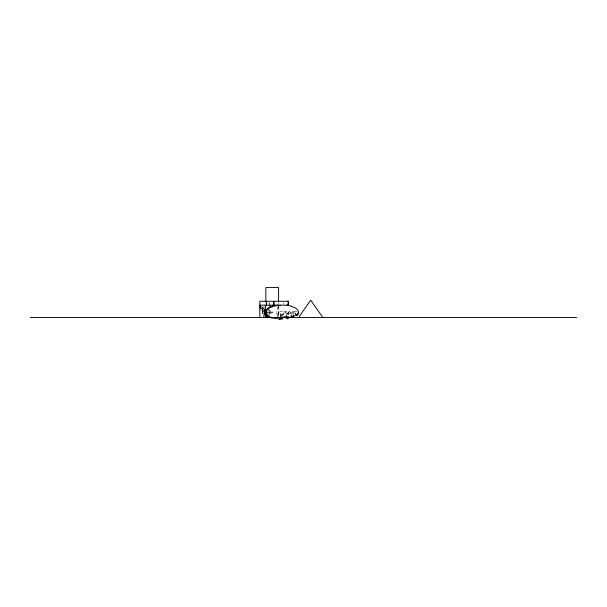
<?xml version="1.0" encoding="UTF-8"?>
<svg xmlns="http://www.w3.org/2000/svg" width="607" height="607" viewBox="0 0 607 607"><rect width="100%" height="100%" fill="white"/><g stroke="black" fill="none" stroke-linecap="round" stroke-linejoin="round"><path stroke-width="0.46" stroke-dasharray="3.04 2.28" d="M280.502 316.626L280.829 313.432M277.74 316.626C276.617 311.338 283.977 309.175 286.709 313.432M277.93 306.778L279.106 316.626M277.794 316.626L278.621 313.432M290.988 314.077L290.267 313.432M281.61 316.626L281.929 315.01L283.446 313.06L285.427 312.871L286.269 313.432M263.127 313.842L262.216 311.581L262.968 310.42L263.544 310.746M264.022 306.383L264.083 308.068M283.37 313.432L282.407 316.588M287.506 314.449L288.067 313.432M278.605 306.573C276.519 309.282 276.314 313.129 277.581 316.239M296.998 311.163L293.993 312.15L292.528 314.244L293.887 312.992M271.291 313.387L270.601 313.781L269.053 313.242M278.666 312.522L278.939 313.03M287.862 313.925L290.229 313.682M268.78 310.602L270.54 311.285L269.129 309.889M290.92 312.264L293.871 312.264M294.881 312.15C292.035 310.063 287.589 311.459 286.512 314.828L288.75 312.559L289.926 312.559L291.246 313.432M262.748 313.47L263.294 313.773M269.098 310.291L269.918 311.095M261.951 306.641L263.575 308.257M262.444 307.377L264.075 308.986M262.732 307.848L263.552 308.652M262.368 308.424L263.188 309.229M262.156 308.993L262.975 309.798M261.814 308.955L263.446 310.564M261.799 309.57L263.423 311.179M262.087 310.04L262.899 310.845M261.769 309.972L263.4 311.581M262.459 310.738L263.263 311.528M262.216 311.581L262.702 312.059M262.33 312.62L263.157 313.44M291.466 313.432C289.387 310.443 284.592 310.443 282.513 313.432A5.501 5.501 0 0 0 281.489 316.626M288.401 313.432L288.651 315.01M283.651 313.432L283.894 315.01M283.416 302.825L283.416 304.373M278.575 302.521L278.575 304.016M278.575 305.511L278.575 316.725M269.713 302.825L269.713 304.373M269.698 310.078L269.698 311.308M269.698 312.544L269.698 315.003M269.053 302.825L269.053 304.373M280.616 316.626A5.501 1.624 -90 0 1 280.92 313.432"/><path stroke-width="0.91" d="M267.679 315.261L267.277 316.884L266.116 316.793L265.805 315.132L266.754 314.16M268.294 307.939L265.927 310.078L265.183 312.264L265.927 314.449C269.136 318.796 274.812 317.62 279.319 319.115C280.654 319.775 282.809 318.106 283.947 317.158L283.97 316.626M287.293 318.243L286.921 318.819L288.666 317.886L288.727 316.626M266.01 311.793L265.206 309.866M264.257 311.368L265.714 312.81L265.305 313.22C264.318 312.984 264.849 310.109 265.843 310.488M291.239 315.01L291.428 316.71L292.308 317.393L292.392 316.626M263.65 317.469L265.661 305.966M298.303 312.522L297.764 314.449L296.831 315.01M260.54 308.758L260.244 306.08L261.086 306.854M295.488 307.939L297.855 310.078L298.598 312.264L297.855 314.449L296.732 315.465L295.298 313.432M286.921 318.819L287.49 318.243A5.501 5.501 0 0 0 287.741 316.626M267.657 310.078L269.629 307.347L278.545 305.154M299.183 316.604L310.701 300.192L322.218 316.604M295.852 314.813L292.308 317.393M296.732 315.465L296.937 315.01M277.634 305.154L277.141 305.154M279.88 305.45L280.275 305.154M272.027 306.459L268.84 307.939L266.564 310.078L265.851 312.264L266.564 314.449L268.84 316.588L271.951 318.038M291.428 316.71L288.666 317.886M286.489 315.01L286.663 316.467L283.947 317.158M259.811 305.154L288.401 305.154L288.401 301.277L259.811 301.277L259.811 317.469M265.183 312.264L272.862 312.264M30.35 317.469L576.65 317.469M286.8 305.154L291.595 306.209M281.929 318.243L282.346 318.887L280.775 318.341M291.208 306.209L294.941 307.939M281.823 318.417L282.346 318.887M264.887 309.79L265.456 310.352M265.183 310.268L266.048 311.118M264.349 310.078L265.138 310.86M264.819 310.837L265.631 311.641M260.008 306.869L261.344 308.189M264.933 312.127L265.752 312.931M264.91 312.522L265.722 313.326M266.541 314.138L267.353 314.942M260.122 307.916L260.98 308.766M264.242 311.983L264.842 312.582M264.531 312.461L265.305 313.22M264.212 312.385L264.918 313.083M264.887 313.144L266.17 314.403M266.177 314.707L267.679 316.194M264.333 313.667L265.805 315.132M265.616 315.238L267.277 316.884M265.889 316.323L266.693 317.12M265.57 316.255L266.116 316.793M286.663 316.467L287.422 318.243M268.157 316.467L267.277 314.062M279.463 318.523L279.698 319.426M269.812 305.154L270.221 307.104M280.684 318.243L280.775 318.85M293.34 315.01L293.409 316.535M288.143 301.277L288.143 305.154M278.575 301.026L278.575 287.574L265.843 287.574L265.843 301.026M274.174 301.277L274.174 305.154M273.514 301.277L273.514 305.154M272.535 305.154L272.535 306.747M266.556 301.277L266.556 305.154M266.306 301.277L266.306 305.154"/></g></svg>
